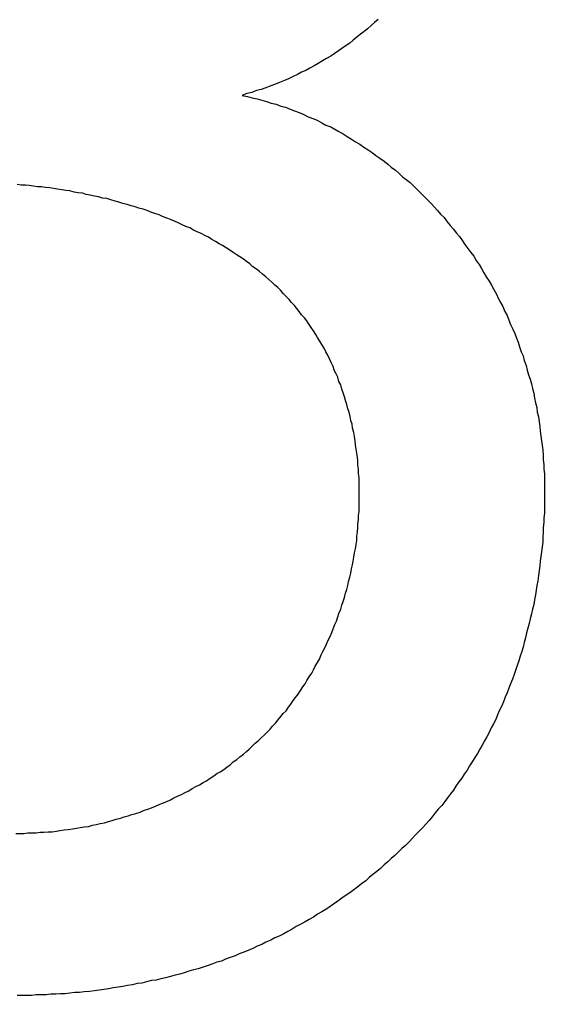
# Model space of a CAD drawing. Header units: millimetres. Extents: x 1770 to 79508, y 361 to 52020.
# Drawn here: x 10261.35 to 10279.03, y 3687.45 to 3720.35 of the extents above; entities that cross this region are included whole.
import ezdxf

# ---------------------------------------------------------------- set-up
doc = ezdxf.new("R2010")
doc.units = ezdxf.units.MM
doc.header["$LTSCALE"] = 0.2

msp = doc.modelspace()

# ---------------------------------------------------------------- linework, layer by layer
for points in [[(10273.427, 3720.351, 0), (10273.307, 3720.251, 0), (10273.187, 3720.151, 0), (10273.067, 3720.031, 0), (10272.947, 3719.931, 0), (10272.827, 3719.851, 0), (10272.707, 3719.751, 0), (10272.587, 3719.651, 0), (10272.467, 3719.551, 0), (10272.347, 3719.471, 0), (10272.207, 3719.371, 0), (10272.087, 3719.291, 0), (10271.947, 3719.191, 0), (10271.827, 3719.111, 0), (10271.687, 3719.031, 0), (10271.547, 3718.951, 0), (10271.407, 3718.871, 0), (10271.267, 3718.791, 0), (10271.127, 3718.711, 0), (10270.987, 3718.631, 0), (10270.847, 3718.571, 0), (10270.707, 3718.491, 0), (10270.567, 3718.431, 0), (10270.407, 3718.351, 0), (10270.267, 3718.291, 0), (10270.107, 3718.231, 0), (10269.967, 3718.171, 0), (10269.807, 3718.111, 0), (10269.647, 3718.051, 0), (10269.487, 3717.991, 0), (10269.327, 3717.951, 0), (10269.167, 3717.891, 0), (10269.007, 3717.851, 0), (10268.847, 3717.791, 0)], [(10268.847, 3717.791, 0), (10269.027, 3717.751, 0), (10269.187, 3717.711, 0), (10269.347, 3717.671, 0), (10269.507, 3717.631, 0), (10269.667, 3717.591, 0), (10269.827, 3717.531, 0), (10269.987, 3717.491, 0), (10270.147, 3717.431, 0), (10270.307, 3717.391, 0), (10270.467, 3717.331, 0), (10270.607, 3717.271, 0), (10270.767, 3717.211, 0), (10270.927, 3717.151, 0), (10271.067, 3717.071, 0), (10271.227, 3717.011, 0), (10271.367, 3716.951, 0), (10271.527, 3716.871, 0), (10271.667, 3716.791, 0), (10271.827, 3716.731, 0), (10271.967, 3716.651, 0), (10272.107, 3716.571, 0), (10272.247, 3716.491, 0), (10272.387, 3716.411, 0), (10272.527, 3716.311, 0), (10272.667, 3716.231, 0), (10272.807, 3716.151, 0), (10272.947, 3716.051, 0), (10273.087, 3715.951, 0), (10273.227, 3715.871, 0), (10273.347, 3715.771, 0), (10273.487, 3715.671, 0), (10273.627, 3715.571, 0), (10273.747, 3715.471, 0), (10273.867, 3715.371, 0), (10274.007, 3715.271, 0), (10274.127, 3715.171, 0), (10274.247, 3715.051, 0), (10274.367, 3714.951, 0), (10274.507, 3714.851, 0), (10274.627, 3714.731, 0), (10274.747, 3714.611, 0), (10274.847, 3714.511, 0), (10274.967, 3714.391, 0), (10275.087, 3714.271, 0), (10275.207, 3714.151, 0), (10275.307, 3714.031, 0), (10275.427, 3713.911, 0), (10275.527, 3713.791, 0), (10275.647, 3713.671, 0), (10275.747, 3713.531, 0), (10275.847, 3713.411, 0), (10275.947, 3713.291, 0), (10276.067, 3713.151, 0), (10276.167, 3713.031, 0), (10276.267, 3712.891, 0), (10276.347, 3712.771, 0), (10276.447, 3712.631, 0), (10276.547, 3712.491, 0), (10276.647, 3712.371, 0), (10276.727, 3712.231, 0), (10276.827, 3712.091, 0), (10276.907, 3711.951, 0), (10276.987, 3711.811, 0), (10277.067, 3711.671, 0), (10277.167, 3711.531, 0), (10277.247, 3711.391, 0), (10277.327, 3711.251, 0), (10277.407, 3711.091, 0), (10277.467, 3710.951, 0), (10277.547, 3710.811, 0), (10277.627, 3710.671, 0), (10277.687, 3710.511, 0), (10277.767, 3710.371, 0), (10277.827, 3710.211, 0), (10277.887, 3710.071, 0), (10277.967, 3709.911, 0), (10278.027, 3709.771, 0), (10278.087, 3709.611, 0), (10278.147, 3709.471, 0), (10278.187, 3709.311, 0), (10278.247, 3709.151, 0), (10278.307, 3709.011, 0), (10278.347, 3708.851, 0), (10278.407, 3708.691, 0), (10278.447, 3708.531, 0), (10278.487, 3708.371, 0), (10278.547, 3708.231, 0), (10278.587, 3708.071, 0), (10278.627, 3707.911, 0), (10278.667, 3707.751, 0), (10278.687, 3707.591, 0), (10278.727, 3707.431, 0), (10278.767, 3707.271, 0), (10278.787, 3707.111, 0), (10278.827, 3706.951, 0), (10278.847, 3706.791, 0), (10278.867, 3706.631, 0), (10278.887, 3706.471, 0), (10278.907, 3706.311, 0), (10278.927, 3706.151, 0), (10278.947, 3705.991, 0), (10278.967, 3705.831, 0), (10278.987, 3705.671, 0), (10278.987, 3705.511, 0), (10279.007, 3705.351, 0), (10279.007, 3705.191, 0), (10279.027, 3705.031, 0), (10279.027, 3704.851, 0), (10279.027, 3704.691, 0), (10279.027, 3704.531, 0), (10279.027, 3704.371, 0), (10279.027, 3704.211, 0), (10279.027, 3704.051, 0), (10279.027, 3703.891, 0), (10279.027, 3703.711, 0), (10279.007, 3703.551, 0), (10279.007, 3703.391, 0), (10278.987, 3703.231, 0), (10278.987, 3703.071, 0), (10278.967, 3702.911, 0), (10278.967, 3702.731, 0), (10278.947, 3702.571, 0), (10278.927, 3702.411, 0), (10278.907, 3702.251, 0), (10278.887, 3702.091, 0), (10278.867, 3701.931, 0), (10278.847, 3701.771, 0), (10278.827, 3701.611, 0), (10278.807, 3701.431, 0), (10278.767, 3701.271, 0), (10278.747, 3701.111, 0), (10278.727, 3700.951, 0), (10278.687, 3700.791, 0), (10278.667, 3700.631, 0), (10278.627, 3700.471, 0), (10278.587, 3700.311, 0), (10278.547, 3700.151, 0), (10278.507, 3699.991, 0), (10278.467, 3699.831, 0), (10278.427, 3699.671, 0), (10278.387, 3699.511, 0), (10278.347, 3699.351, 0), (10278.307, 3699.191, 0), (10278.267, 3699.051, 0), (10278.207, 3698.891, 0), (10278.167, 3698.731, 0), (10278.107, 3698.571, 0), (10278.047, 3698.411, 0), (10278.007, 3698.271, 0), (10277.947, 3698.111, 0), (10277.887, 3697.951, 0), (10277.827, 3697.811, 0), (10277.767, 3697.651, 0), (10277.707, 3697.511, 0), (10277.647, 3697.351, 0), (10277.587, 3697.211, 0), (10277.507, 3697.051, 0), (10277.447, 3696.911, 0), (10277.387, 3696.751, 0), (10277.307, 3696.611, 0), (10277.227, 3696.471, 0), (10277.167, 3696.311, 0), (10277.087, 3696.171, 0), (10277.007, 3696.031, 0), (10276.927, 3695.891, 0), (10276.847, 3695.751, 0), (10276.767, 3695.611, 0), (10276.687, 3695.471, 0), (10276.587, 3695.331, 0), (10276.507, 3695.191, 0), (10276.427, 3695.051, 0), (10276.327, 3694.911, 0), (10276.247, 3694.771, 0), (10276.147, 3694.651, 0), (10276.047, 3694.511, 0), (10275.967, 3694.371, 0), (10275.867, 3694.251, 0), (10275.767, 3694.111, 0), (10275.667, 3693.991, 0), (10275.567, 3693.851, 0), (10275.447, 3693.731, 0), (10275.347, 3693.611, 0), (10275.247, 3693.471, 0), (10275.147, 3693.351, 0), (10275.027, 3693.231, 0), (10274.927, 3693.111, 0), (10274.807, 3692.991, 0), (10274.687, 3692.871, 0), (10274.587, 3692.751, 0), (10274.467, 3692.631, 0), (10274.347, 3692.511, 0), (10274.227, 3692.411, 0), (10274.107, 3692.291, 0), (10273.987, 3692.171, 0), (10273.867, 3692.071, 0), (10273.747, 3691.951, 0), (10273.627, 3691.851, 0), (10273.507, 3691.731, 0), (10273.387, 3691.631, 0), (10273.247, 3691.531, 0), (10273.127, 3691.431, 0), (10273.007, 3691.311, 0), (10272.867, 3691.211, 0), (10272.747, 3691.111, 0), (10272.607, 3691.011, 0), (10272.467, 3690.911, 0), (10272.347, 3690.831, 0), (10272.207, 3690.731, 0), (10272.067, 3690.631, 0), (10271.927, 3690.531, 0), (10271.807, 3690.451, 0), (10271.667, 3690.351, 0), (10271.527, 3690.271, 0), (10271.387, 3690.191, 0), (10271.247, 3690.091, 0), (10271.107, 3690.011, 0), (10270.967, 3689.931, 0), (10270.827, 3689.851, 0), (10270.667, 3689.771, 0), (10270.527, 3689.691, 0), (10270.387, 3689.611, 0), (10270.247, 3689.531, 0), (10270.087, 3689.451, 0), (10269.947, 3689.391, 0), (10269.807, 3689.311, 0), (10269.647, 3689.251, 0), (10269.507, 3689.171, 0), (10269.347, 3689.111, 0), (10269.207, 3689.031, 0), (10269.047, 3688.971, 0), (10268.907, 3688.911, 0), (10268.747, 3688.851, 0), (10268.607, 3688.791, 0), (10268.447, 3688.731, 0), (10268.287, 3688.671, 0), (10268.147, 3688.611, 0), (10267.987, 3688.571, 0), (10267.827, 3688.511, 0), (10267.667, 3688.451, 0), (10267.527, 3688.411, 0), (10267.367, 3688.351, 0), (10267.207, 3688.311, 0), (10267.047, 3688.271, 0), (10266.887, 3688.211, 0), (10266.747, 3688.171, 0), (10266.587, 3688.131, 0), (10266.427, 3688.091, 0), (10266.267, 3688.051, 0), (10266.107, 3688.011, 0), (10265.947, 3687.971, 0), (10265.787, 3687.951, 0), (10265.627, 3687.911, 0), (10265.467, 3687.871, 0), (10265.307, 3687.851, 0), (10265.147, 3687.811, 0), (10264.987, 3687.791, 0), (10264.827, 3687.751, 0), (10264.667, 3687.731, 0), (10264.507, 3687.711, 0), (10264.347, 3687.671, 0), (10264.187, 3687.651, 0), (10264.027, 3687.631, 0), (10263.867, 3687.611, 0), (10263.707, 3687.591, 0), (10263.527, 3687.571, 0), (10263.367, 3687.551, 0), (10263.207, 3687.551, 0), (10263.047, 3687.531, 0), (10262.887, 3687.511, 0), (10262.727, 3687.511, 0), (10262.567, 3687.491, 0), (10262.407, 3687.491, 0), (10262.247, 3687.471, 0), (10262.067, 3687.471, 0), (10261.907, 3687.471, 0), (10261.747, 3687.451, 0), (10261.587, 3687.451, 0), (10261.427, 3687.451, 0), (10261.267, 3687.451, 0)], [(10261.227, 3692.911, 0), (10261.367, 3692.911, 0), (10261.487, 3692.911, 0), (10261.627, 3692.931, 0), (10261.767, 3692.931, 0), (10261.907, 3692.931, 0), (10262.047, 3692.951, 0), (10262.167, 3692.951, 0), (10262.307, 3692.971, 0), (10262.447, 3692.971, 0), (10262.587, 3692.991, 0), (10262.707, 3693.011, 0), (10262.847, 3693.031, 0), (10262.987, 3693.051, 0), (10263.127, 3693.071, 0), (10263.267, 3693.091, 0), (10263.387, 3693.111, 0), (10263.527, 3693.131, 0), (10263.667, 3693.151, 0), (10263.807, 3693.191, 0), (10263.927, 3693.211, 0), (10264.067, 3693.251, 0), (10264.207, 3693.271, 0), (10264.347, 3693.311, 0), (10264.467, 3693.351, 0), (10264.607, 3693.391, 0), (10264.747, 3693.431, 0), (10264.867, 3693.471, 0), (10265.007, 3693.511, 0), (10265.127, 3693.551, 0), (10265.267, 3693.591, 0), (10265.407, 3693.631, 0), (10265.527, 3693.691, 0), (10265.667, 3693.731, 0), (10265.787, 3693.771, 0), (10265.927, 3693.831, 0), (10266.047, 3693.891, 0), (10266.167, 3693.931, 0), (10266.307, 3693.991, 0), (10266.427, 3694.051, 0), (10266.547, 3694.111, 0), (10266.667, 3694.171, 0), (10266.807, 3694.231, 0), (10266.927, 3694.291, 0), (10267.047, 3694.351, 0), (10267.167, 3694.431, 0), (10267.287, 3694.491, 0), (10267.407, 3694.551, 0), (10267.527, 3694.631, 0), (10267.647, 3694.691, 0), (10267.767, 3694.771, 0), (10267.887, 3694.851, 0), (10267.987, 3694.931, 0), (10268.107, 3694.991, 0), (10268.227, 3695.071, 0), (10268.327, 3695.151, 0), (10268.447, 3695.231, 0), (10268.547, 3695.331, 0), (10268.667, 3695.411, 0), (10268.767, 3695.491, 0), (10268.887, 3695.591, 0), (10268.987, 3695.671, 0), (10269.087, 3695.751, 0), (10269.187, 3695.851, 0), (10269.287, 3695.951, 0), (10269.387, 3696.031, 0), (10269.487, 3696.131, 0), (10269.587, 3696.231, 0), (10269.687, 3696.331, 0), (10269.787, 3696.431, 0), (10269.867, 3696.531, 0), (10269.967, 3696.631, 0), (10270.047, 3696.731, 0), (10270.147, 3696.851, 0), (10270.227, 3696.951, 0), (10270.327, 3697.051, 0), (10270.407, 3697.171, 0), (10270.487, 3697.271, 0), (10270.567, 3697.391, 0), (10270.647, 3697.491, 0), (10270.727, 3697.611, 0), (10270.807, 3697.731, 0), (10270.887, 3697.851, 0), (10270.967, 3697.951, 0), (10271.027, 3698.071, 0), (10271.107, 3698.191, 0), (10271.187, 3698.311, 0), (10271.247, 3698.431, 0), (10271.307, 3698.551, 0), (10271.387, 3698.671, 0), (10271.447, 3698.791, 0), (10271.507, 3698.931, 0), (10271.567, 3699.051, 0), (10271.627, 3699.171, 0), (10271.687, 3699.291, 0), (10271.747, 3699.431, 0), (10271.807, 3699.551, 0), (10271.867, 3699.691, 0), (10271.907, 3699.811, 0), (10271.967, 3699.951, 0), (10272.027, 3700.071, 0), (10272.067, 3700.211, 0), (10272.107, 3700.331, 0), (10272.167, 3700.471, 0), (10272.207, 3700.611, 0), (10272.247, 3700.731, 0), (10272.287, 3700.871, 0), (10272.327, 3701.011, 0), (10272.367, 3701.131, 0), (10272.407, 3701.271, 0), (10272.427, 3701.411, 0), (10272.467, 3701.551, 0), (10272.507, 3701.691, 0), (10272.527, 3701.831, 0), (10272.567, 3701.971, 0), (10272.587, 3702.091, 0), (10272.607, 3702.231, 0), (10272.627, 3702.371, 0), (10272.667, 3702.511, 0), (10272.687, 3702.651, 0), (10272.707, 3702.791, 0), (10272.707, 3702.931, 0), (10272.727, 3703.071, 0), (10272.747, 3703.211, 0), (10272.747, 3703.351, 0), (10272.767, 3703.491, 0), (10272.767, 3703.631, 0), (10272.787, 3703.771, 0), (10272.787, 3703.911, 0), (10272.787, 3704.051, 0), (10272.787, 3704.191, 0), (10272.787, 3704.331, 0), (10272.787, 3704.471, 0), (10272.787, 3704.611, 0), (10272.787, 3704.771, 0), (10272.787, 3704.911, 0), (10272.767, 3705.051, 0), (10272.767, 3705.191, 0), (10272.747, 3705.331, 0), (10272.747, 3705.471, 0), (10272.727, 3705.591, 0), (10272.707, 3705.731, 0), (10272.687, 3705.871, 0), (10272.667, 3706.011, 0), (10272.647, 3706.151, 0), (10272.627, 3706.291, 0), (10272.607, 3706.431, 0), (10272.567, 3706.571, 0), (10272.547, 3706.711, 0), (10272.507, 3706.831, 0), (10272.487, 3706.971, 0), (10272.447, 3707.111, 0), (10272.407, 3707.231, 0), (10272.367, 3707.371, 0), (10272.327, 3707.511, 0), (10272.287, 3707.631, 0), (10272.247, 3707.771, 0), (10272.207, 3707.891, 0), (10272.167, 3708.031, 0), (10272.107, 3708.151, 0), (10272.067, 3708.291, 0), (10272.007, 3708.411, 0), (10271.947, 3708.531, 0), (10271.907, 3708.651, 0), (10271.847, 3708.791, 0), (10271.787, 3708.911, 0), (10271.727, 3709.031, 0), (10271.667, 3709.151, 0), (10271.607, 3709.271, 0), (10271.527, 3709.391, 0), (10271.467, 3709.511, 0), (10271.387, 3709.631, 0), (10271.327, 3709.731, 0), (10271.247, 3709.851, 0), (10271.167, 3709.971, 0), (10271.107, 3710.071, 0), (10271.027, 3710.191, 0), (10270.947, 3710.291, 0), (10270.847, 3710.391, 0), (10270.767, 3710.511, 0), (10270.687, 3710.611, 0), (10270.607, 3710.711, 0), (10270.507, 3710.811, 0), (10270.427, 3710.911, 0), (10270.327, 3711.011, 0), (10270.227, 3711.111, 0), (10270.147, 3711.211, 0), (10270.047, 3711.311, 0), (10269.947, 3711.391, 0), (10269.847, 3711.491, 0), (10269.747, 3711.591, 0), (10269.647, 3711.671, 0), (10269.527, 3711.771, 0), (10269.427, 3711.851, 0), (10269.327, 3711.931, 0), (10269.207, 3712.011, 0), (10269.107, 3712.111, 0), (10268.987, 3712.191, 0), (10268.887, 3712.271, 0), (10268.767, 3712.351, 0), (10268.647, 3712.431, 0), (10268.547, 3712.491, 0), (10268.427, 3712.571, 0), (10268.307, 3712.651, 0), (10268.187, 3712.731, 0), (10268.067, 3712.791, 0), (10267.947, 3712.871, 0), (10267.827, 3712.931, 0), (10267.707, 3713.011, 0), (10267.587, 3713.071, 0), (10267.467, 3713.131, 0), (10267.327, 3713.191, 0), (10267.207, 3713.251, 0), (10267.087, 3713.331, 0), (10266.947, 3713.371, 0), (10266.827, 3713.431, 0), (10266.687, 3713.491, 0), (10266.567, 3713.551, 0), (10266.427, 3713.611, 0), (10266.307, 3713.651, 0), (10266.167, 3713.711, 0), (10266.047, 3713.771, 0), (10265.907, 3713.811, 0), (10265.767, 3713.851, 0), (10265.647, 3713.911, 0), (10265.507, 3713.951, 0), (10265.367, 3713.991, 0), (10265.247, 3714.031, 0), (10265.107, 3714.071, 0), (10264.967, 3714.111, 0), (10264.827, 3714.151, 0), (10264.687, 3714.191, 0), (10264.567, 3714.231, 0), (10264.427, 3714.271, 0), (10264.287, 3714.311, 0), (10264.147, 3714.331, 0), (10264.007, 3714.371, 0), (10263.867, 3714.391, 0), (10263.727, 3714.431, 0), (10263.587, 3714.451, 0), (10263.467, 3714.491, 0), (10263.327, 3714.511, 0), (10263.187, 3714.531, 0), (10263.047, 3714.571, 0), (10262.907, 3714.591, 0), (10262.767, 3714.611, 0), (10262.627, 3714.631, 0), (10262.487, 3714.651, 0), (10262.367, 3714.671, 0), (10262.227, 3714.691, 0), (10262.087, 3714.711, 0), (10261.947, 3714.711, 0), (10261.807, 3714.731, 0), (10261.667, 3714.751, 0), (10261.547, 3714.771, 0), (10261.407, 3714.771, 0), (10261.267, 3714.791, 0)]]:
    msp.add_polyline3d(points)

doc.saveas('drawing.dxf')
